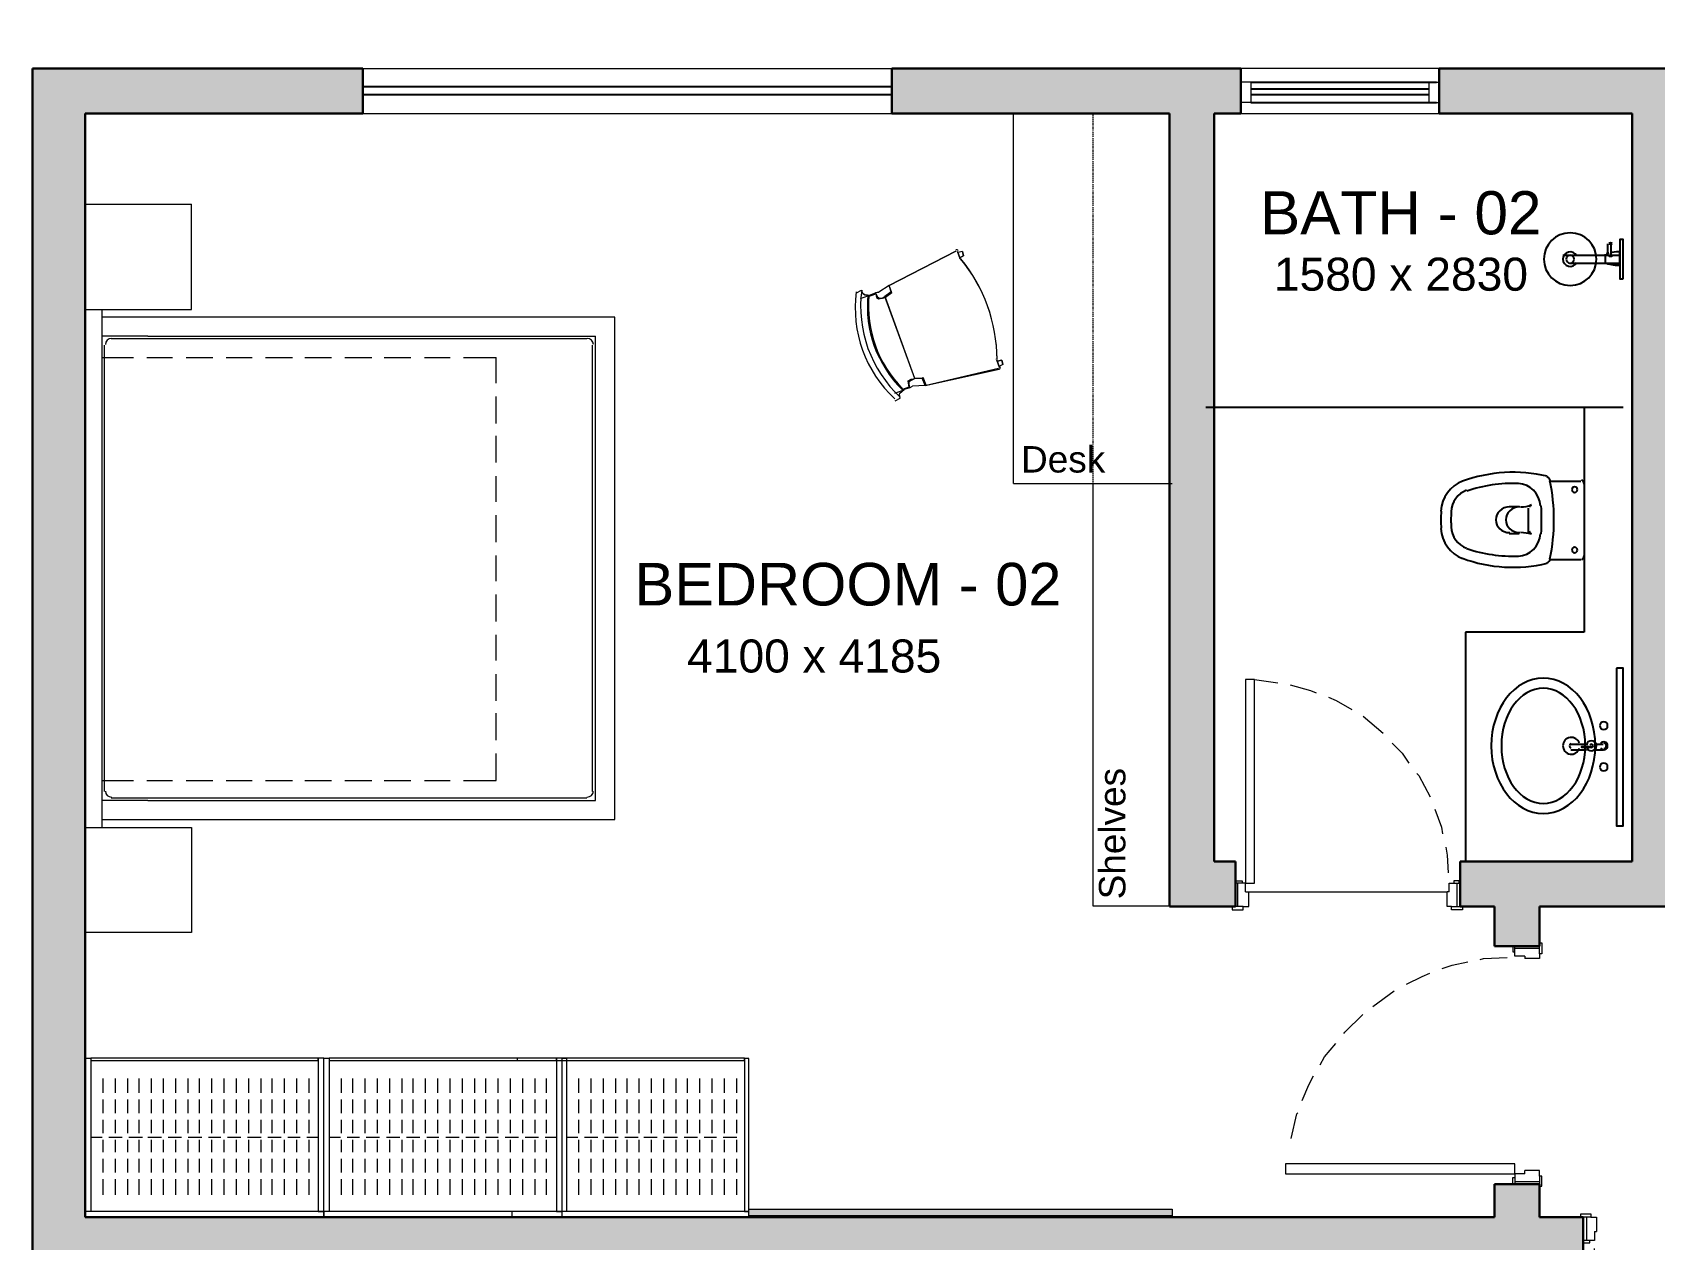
# Model space of a CAD drawing. Header units: millimetres. Extents: x 75500 to 345360, y -224327 to 19532.
# Drawn here: x 208347 to 214482, y 9842 to 14409 of the extents above; entities that cross this region are included whole.
import ezdxf

# ---------------------------------------------------------------- set-up
doc = ezdxf.new("R2010")
doc.units = ezdxf.units.MM
doc.header["$LTSCALE"] = 0.01
doc.linetypes.add('ZWCAD_ISO03W100', pattern=[30, 12, -18])
doc.layers.add('A- Ele 4', color=250, linetype='Continuous', lineweight=15, true_color=0x333333)
for name, color, linetype, lineweight in [('A- Windows', 150, 'Continuous', 9), ('A-WALL', 7, 'Continuous', 30), ('funiture', 11, 'Continuous', 5), ('hatch', 251, 'Continuous', 0)]:
    doc.layers.add(name, color=color, linetype=linetype, lineweight=lineweight)
doc.styles.add('Arial$001H0', font='arial.ttf')

# ---------------------------------------------------------------- blocks, each defined once
blk = doc.blocks.new('sdg fg')
at = {"color": 8, "linetype": 'Continuous', "lineweight": 5}
for p, q in [((23690.1, 17778.4), (23779, 17765.7)), ((24100.7, 17638.8), (24176.9, 17575.3)), ((23669, 16974.2), (24418.2, 16974.2))]:
    blk.add_line(p, q, dxfattribs=at)
at = {"color": 7, "linetype": 'Continuous', "lineweight": 5}
for p, q in [((23626.6, 16919.2), (23626.6, 17008.1)), ((23656.3, 17008.1), (23626.6, 17008.1)), ((23656.3, 16974.2), (23656.3, 17008.1)), ((24426.6, 16974.2), (24426.6, 17008.1)), ((24426.6, 17008.1), (24456.3, 17008.1)), ((24456.3, 16919.2), (24456.3, 17008.1)), ((23656.3, 16974.2), (23669, 16974.2)), ((23669, 16919.2), (23669, 16974.2)), ((24418.2, 16919.2), (24418.2, 16974.2)), ((24426.6, 16974.2), (24418.2, 16974.2)), ((23647.8, 16919.2), (23669, 16919.2)), ((24435.1, 16919.2), (24418.2, 16919.2))]:
    blk.add_line(p, q, dxfattribs=at)
for points in [[(23690.1, 17008.1), (23690.1, 17778.4), (23656.3, 17778.4), (23656.3, 17008.1)], [(23605.5, 16919.2), (23605.5, 16906.5), (23647.8, 16906.5), (23647.8, 16919.2)], [(24477.4, 16919.2), (24477.4, 16906.5), (24435.1, 16906.5), (24435.1, 16919.2)]]:
    blk.add_lwpolyline(points, close=True, dxfattribs=at)
at = {"color": 8, "linetype": 'Continuous', "lineweight": 5}
for points in [[(23825.6, 17757.3), (23901.8, 17736.1), (23922.9, 17727.6)], [(23969.5, 17710.7), (23999.1, 17698), (24058.4, 17664.2)], [(24210.8, 17537.2), (24248.8, 17499.1), (24274.2, 17461)], [(24303.9, 17422.9), (24312.3, 17414.4), (24354.7, 17334)], [(24371.6, 17287.4), (24397, 17219.7), (24401.2, 17194.3)], [(24413.9, 17143.5), (24418.2, 17113.9), (24422.4, 17046.2)]]:
    blk.add_lwpolyline(points, dxfattribs=at)
at = {"color": 7, "linetype": 'Continuous', "lineweight": 5}
for points in [[(23626.6, 17008.1), (23618.2, 17008.1), (23618.2, 17016.5), (23643.6, 17016.5), (23643.6, 17008.1)], [(24456.3, 17008.1), (24464.7, 17008.1), (24464.7, 17016.5), (24443.6, 17016.5), (24443.6, 17008.1)]]:
    blk.add_lwpolyline(points, dxfattribs=at)
blk = doc.blocks.new('s gdbdafb')
at = {"color": 7, "linetype": 'Continuous', "lineweight": 5}
for p, q in [((24768.2, 16760.7), (24675, 16760.7)), ((24675, 16731.1), (24675, 16760.7)), ((24713.1, 16731.1), (24675, 16731.1)), ((24713.1, 16731.1), (24713.1, 16722.6)), ((24768.2, 16722.6), (24713.1, 16722.6)), ((24768.2, 16739.6), (24768.2, 16722.6)), ((24713.1, 15907.3), (24675, 15907.3)), ((24675, 15907.3), (24675, 15877.7)), ((24768.2, 15920), (24713.1, 15920)), ((24713.1, 15907.3), (24713.1, 15920)), ((24768.2, 15898.8), (24768.2, 15920)), ((24768.2, 15877.7), (24675, 15877.7))]:
    blk.add_line(p, q, dxfattribs=at)
at = {"color": 8, "linetype": 'Continuous', "lineweight": 5}
blk.add_line((24137.5, 16540.6), (24217.9, 16599.9), dxfattribs=at)
at = {"color": 7, "linetype": 'Continuous', "lineweight": 5}
for points in [[(24675, 16760.7), (24675, 16769.2), (24666.6, 16769.2), (24666.6, 16748), (24675, 16748)], [(24675, 15877.7), (24675, 15869.2), (24666.6, 15869.2), (24666.6, 15894.6), (24675, 15894.6)]]:
    blk.add_lwpolyline(points, dxfattribs=at)
for points in [[(24768.2, 16781.9), (24776.6, 16781.9), (24776.6, 16739.6), (24768.2, 16739.6)], [(24675, 15945.4), (23807.3, 15945.4), (23807.3, 15907.3), (24675, 15907.3)], [(24768.2, 15860.7), (24776.6, 15860.7), (24776.6, 15898.8), (24768.2, 15898.8)]]:
    blk.add_lwpolyline(points, close=True, dxfattribs=at)
at = {"color": 8, "linetype": 'Continuous', "lineweight": 5}
for points in [[(24399.9, 16684.5), (24438, 16697.2), (24497.3, 16709.9)], [(24543.8, 16718.4), (24556.5, 16722.6), (24645.4, 16726.9)], [(24264.5, 16625.3), (24323.7, 16654.9), (24353.4, 16667.6)], [(24027.4, 16439), (24031.7, 16443.3), (24099.4, 16511)], [(23938.5, 16320.5), (23955.5, 16350.1), (23997.8, 16400.9)], [(23870.8, 16185.1), (23896.2, 16244.3), (23913.2, 16278.2)], [(23828.5, 16041.2), (23849.7, 16134.3), (23853.9, 16138.5)]]:
    blk.add_lwpolyline(points, dxfattribs=at)
blk = doc.blocks.new('sag fbg')
at = {"color": 7, "linetype": 'Continuous', "lineweight": 5}
for p, q in [((24945.9, 15744.2), (24945.9, 15655.3)), ((24962.8, 15744.2), (24984, 15744.2)), ((24984, 15744.2), (24984, 15689.2)), ((25782.4, 15744.2), (25782.4, 15689.2)), ((25803.5, 15744.2), (25782.4, 15744.2)), ((25820.5, 15744.2), (25820.5, 15655.3)), ((24975.5, 15655.3), (24945.9, 15655.3)), ((24975.5, 15689.2), (24975.5, 15655.3)), ((24975.5, 15689.2), (24984, 15689.2)), ((25790.8, 15689.2), (25782.4, 15689.2)), ((25790.8, 15689.2), (25790.8, 15655.3)), ((25790.8, 15655.3), (25820.5, 15655.3))]:
    blk.add_line(p, q, dxfattribs=at)
at = {"color": 8, "linetype": 'Continuous', "lineweight": 5}
blk.add_line((25161.7, 15117.7), (25106.7, 15198.2), dxfattribs=at)
at = {"color": 7, "linetype": 'Continuous', "lineweight": 5}
for points in [[(24924.7, 15744.2), (24924.7, 15756.9), (24962.8, 15756.9), (24962.8, 15744.2)], [(25841.6, 15744.2), (25841.6, 15756.9), (25803.5, 15756.9), (25803.5, 15744.2)], [(25757, 15655.3), (25757, 14787.6), (25790.8, 14787.6), (25790.8, 15655.3)]]:
    blk.add_lwpolyline(points, close=True, dxfattribs=at)
for points in [[(24945.9, 15655.3), (24933.2, 15655.3), (24933.2, 15646.8), (24958.6, 15646.8), (24958.6, 15655.3)], [(25820.5, 15655.3), (25833.2, 15655.3), (25833.2, 15646.8), (25807.8, 15646.8), (25807.8, 15655.3)]]:
    blk.add_lwpolyline(points, dxfattribs=at)
at = {"color": 8, "linetype": 'Continuous', "lineweight": 5}
for points in [[(24984, 15524.1), (24984, 15536.8), (24975.5, 15625.7)], [(25022.1, 15380.2), (25009.4, 15418.3), (24996.7, 15477.5)], [(25081.3, 15240.5), (25051.7, 15304), (25039, 15333.6)], [(25267.6, 15007.7), (25259.1, 15011.9), (25195.6, 15079.7)], [(25386.1, 14918.8), (25356.4, 14935.7), (25305.6, 14978.1)], [(25521.5, 14851.1), (25462.3, 14876.5), (25428.4, 14893.4)], [(25661.2, 14804.5), (25572.3, 14829.9), (25563.8, 14829.9)]]:
    blk.add_lwpolyline(points, dxfattribs=at)
blk = doc.blocks.new('qawff')
at = {"layer": 'A- Ele 4', "lineweight": 25}
for p, q in [((61466.8, 19705.9), (61682.7, 19705.9)), ((61627.6, 19672.1), (61627.6, 19710.2)), ((61636.1, 19748.3), (61636.1, 19701.7)), ((61648.8, 19701.7), (61648.8, 19748.3)), ((61682.7, 19667.8), (61682.7, 19714.4)), ((61492.2, 19676.3), (61682.7, 19676.3)), ((61695.4, 19130.3), (60116.5, 19130.3)), ((61547.2, 19130.3), (61547.2, 18279.5)), ((61416, 18850.9), (61534.5, 18850.9)), ((61547.2, 18838.2), (61547.2, 18567.3)), ((61301.7, 18753.6), (61263.6, 18753.6)), ((61335.6, 18749.3), (61335.6, 18656.2)), ((61301.7, 18652), (61263.6, 18652)), ((61416, 18554.6), (61534.5, 18554.6)), ((61098.5, 18279.5), (61098.5, 17411.8)), ((61547.2, 18279.5), (61098.5, 18279.5)), ((61496.4, 17856.2), (61555.7, 17856.2)), ((61589.5, 17856.2), (61619.2, 17856.2)), ((61496.4, 17835), (61555.7, 17835)), ((61589.5, 17835), (61619.2, 17835))]:
    blk.add_line(p, q, dxfattribs=at)
for points in [[(61695.4, 19617), (61695.4, 19765.2), (61682.7, 19765.2), (61682.7, 19617)], [(61670, 18144), (61670, 17547.2), (61695.4, 17547.2), (61695.4, 18144)], [(61576.8, 17847.7), (61576.8, 17843.5), (61538.7, 17843.5), (61538.7, 17847.7)]]:
    blk.add_lwpolyline(points, close=True, dxfattribs=at)
for points in [[(61494.3, 19790.6), (61439.4, 19790.6), (61394.8, 19746), (61394.8, 19691.1)], [(61593.8, 19691.1), (61593.8, 19746), (61549.2, 19790.6), (61494.3, 19790.6)], [(61487.4, 19717.8), (61475.3, 19714.6), (61466.8, 19703.7), (61466.8, 19691.1)], [(61494.3, 19705.9), (61486.1, 19705.9), (61479.5, 19699.3), (61479.5, 19691.1)], [(61518.4, 19704.4), (61512.3, 19715.4), (61499.6, 19720.9), (61487.4, 19717.8)], [(61509.1, 19691.1), (61509.1, 19699.3), (61502.5, 19705.9), (61494.3, 19705.9)], [(61641, 19714.2), (61637.5, 19713.3), (61634.1, 19712.2), (61630.6, 19711.1)], [(61646.7, 19752.5), (61643.2, 19752.5), (61640.3, 19751.5), (61640.3, 19750.4)], [(61640.3, 19750.4), (61640.3, 19749.2), (61643.2, 19748.3), (61646.7, 19748.3)], [(61640.3, 19703.8), (61640.3, 19702.6), (61643.2, 19701.7), (61646.7, 19701.7)], [(61653, 19750.4), (61653, 19751.5), (61650.2, 19752.5), (61646.7, 19752.5)], [(61646.7, 19748.3), (61650.2, 19748.3), (61653, 19749.2), (61653, 19750.4)], [(61646.7, 19701.7), (61650.2, 19701.7), (61653, 19702.6), (61653, 19703.8)], [(61685.3, 19718.3), (61674.4, 19719), (61663.6, 19718.5), (61652.9, 19716.7)], [(61394.8, 19691.1), (61394.8, 19636.2), (61439.4, 19591.6), (61494.3, 19591.6)], [(61466.8, 19691.1), (61466.8, 19678.6), (61475.3, 19667.6), (61487.4, 19664.5)], [(61479.5, 19691.1), (61479.5, 19682.9), (61486.1, 19676.3), (61494.3, 19676.3)], [(61487.4, 19664.5), (61499.6, 19661.3), (61512.3, 19666.8), (61518.4, 19677.8)], [(61494.3, 19676.3), (61502.5, 19676.3), (61509.1, 19682.9), (61509.1, 19691.1)], [(61494.3, 19591.6), (61549.2, 19591.6), (61593.8, 19636.2), (61593.8, 19691.1)], [(61630.6, 19675.4), (61648.2, 19669.4), (61666.7, 19666.9), (61685.3, 19668.1)], [(61087.1, 18851.4), (61040.6, 18833.7), (61008.6, 18789.2), (61005.7, 18738.1)], [(61407, 18869.6), (61300.8, 18895), (61189.6, 18888.4), (61087.2, 18850.6)], [(61297.7, 18842.1), (61231.6, 18844.4), (61165.6, 18834.8), (61102.9, 18813.8)], [(61381.9, 18757.5), (61379, 18804.1), (61342.9, 18840.8), (61298.4, 18842.4)], [(61419.8, 18852.6), (61418.4, 18859.9), (61412.8, 18865.6), (61405.6, 18867.3)], [(61418, 18557), (61437.9, 18654.6), (61437.9, 18755.2), (61418, 18852.7)], [(61547.2, 18840.3), (61547.2, 18848.5), (61542.5, 18855.1), (61536.6, 18855.1)], [(61102.7, 18816.6), (61069.1, 18804.7), (61045.7, 18772.7), (61043.7, 18735.6)], [(61511.2, 18829.7), (61505.4, 18829.7), (61500.7, 18825), (61500.7, 18819.2)], [(61500.7, 18819.2), (61500.7, 18813.3), (61505.4, 18808.6), (61511.2, 18808.6)], [(61521.8, 18819.2), (61521.8, 18825), (61517.1, 18829.7), (61511.2, 18829.7)], [(61511.2, 18808.6), (61517.1, 18808.6), (61521.8, 18813.3), (61521.8, 18819.2)], [(61006.4, 18737), (61005.7, 18726.3), (61005.4, 18715.6), (61005.4, 18704.9)], [(61044.4, 18733.7), (61043.8, 18724.1), (61043.5, 18714.5), (61043.5, 18704.9)], [(61265.7, 18753.6), (61236.5, 18753.6), (61212.8, 18731.8), (61212.8, 18704.9)], [(61303.8, 18753.6), (61274.6, 18753.6), (61250.9, 18731.8), (61250.9, 18704.9)], [(61306.9, 18753.6), (61320.8, 18753.9), (61334.6, 18755.9), (61348, 18759.8)], [(61348.3, 18761.8), (61343.6, 18760.9), (61340.1, 18756.9), (61339.8, 18752.1)], [(61386.4, 18704.9), (61386.4, 18722.7), (61385.8, 18740.4), (61384.6, 18758.2)], [(61005.4, 18704.9), (61005.4, 18694.1), (61005.7, 18683.4), (61006.4, 18672.7)], [(61005.7, 18671.7), (61008.6, 18620.5), (61040.6, 18576.1), (61087.1, 18558.4)], [(61043.5, 18704.9), (61043.5, 18695.3), (61043.8, 18685.7), (61044.4, 18676.1)], [(61043.7, 18678.4), (61045.7, 18641.3), (61069.1, 18609.2), (61102.7, 18597.4)], [(61212.8, 18704.9), (61212.8, 18678), (61236.5, 18656.2), (61265.7, 18656.2)], [(61250.9, 18704.9), (61250.9, 18678), (61274.6, 18656.2), (61303.8, 18656.2)], [(61298.4, 18567.4), (61342.9, 18569), (61379, 18605.7), (61381.9, 18652.2)], [(61348, 18649.9), (61334.6, 18653.8), (61320.8, 18655.9), (61306.9, 18656.2)], [(61339.8, 18661.8), (61340.1, 18657.1), (61343.6, 18653.1), (61348.3, 18652.2)], [(61384.6, 18651.6), (61385.8, 18669.3), (61386.4, 18687.1), (61386.4, 18704.9)], [(61102.9, 18595.9), (61165.6, 18574.9), (61231.6, 18565.3), (61297.7, 18567.6)], [(61511.2, 18601.2), (61505.4, 18601.2), (61500.7, 18596.4), (61500.7, 18590.6)], [(61500.7, 18590.6), (61500.7, 18584.7), (61505.4, 18580), (61511.2, 18580)], [(61521.8, 18590.6), (61521.8, 18596.4), (61517.1, 18601.2), (61511.2, 18601.2)], [(61511.2, 18580), (61517.1, 18580), (61521.8, 18584.7), (61521.8, 18590.6)], [(61087.2, 18559.2), (61189.6, 18521.4), (61300.8, 18514.8), (61407, 18540.2)], [(61405.6, 18542.4), (61412.8, 18544.2), (61418.4, 18549.9), (61419.8, 18557.2)], [(61536.6, 18554.6), (61542.5, 18554.6), (61547.2, 18561.2), (61547.2, 18569.4)], [(61392.7, 18105.9), (61284, 18105.9), (61195.9, 17991.3), (61195.9, 17849.9)], [(61589.5, 17849.9), (61589.5, 17991.3), (61501.4, 18105.9), (61392.7, 18105.9)], [(61392.7, 18067.8), (61305.1, 18067.8), (61234, 17970.3), (61234, 17849.9)], [(61551.4, 17849.9), (61551.4, 17970.3), (61480.4, 18067.8), (61392.7, 18067.8)], [(61621.3, 17940.9), (61613.1, 17940.9), (61606.5, 17934.2), (61606.5, 17926.1)], [(61606.5, 17926.1), (61606.5, 17917.9), (61613.1, 17911.2), (61621.3, 17911.2)], [(61636.1, 17926.1), (61636.1, 17934.2), (61629.5, 17940.9), (61621.3, 17940.9)], [(61621.3, 17911.2), (61629.5, 17911.2), (61636.1, 17917.9), (61636.1, 17926.1)], [(61493.7, 17881.2), (61478.2, 17878.9), (61466.8, 17865.5), (61466.8, 17849.9)], [(61496.9, 17858.7), (61494, 17856.7), (61492.2, 17853.4), (61492.2, 17849.9)], [(61528.8, 17859.4), (61524.1, 17874.3), (61509.2, 17883.6), (61493.7, 17881.2)], [(61576, 17868.9), (61566, 17869.5), (61557.2, 17862.3), (61555.8, 17852.4)], [(61575.8, 17856.1), (61572.7, 17856.6), (61569.7, 17854.9), (61568.7, 17851.9)], [(61581.1, 17849.9), (61581.1, 17853), (61578.8, 17855.6), (61575.8, 17856.1)], [(61593.8, 17849.9), (61593.8, 17859.9), (61586, 17868.2), (61576, 17868.9)], [(61626, 17863.9), (61619.9, 17865.9), (61613.3, 17863.9), (61609.4, 17858.8)], [(61631.9, 17849.9), (61631.9, 17855.7), (61627.1, 17860.4), (61621.3, 17860.4)], [(61636.1, 17849.9), (61636.1, 17856.2), (61632, 17861.9), (61626, 17863.9)], [(61195.9, 17849.9), (61195.9, 17708.4), (61284, 17593.8), (61392.7, 17593.8)], [(61234, 17849.9), (61234, 17729.5), (61305.1, 17631.9), (61392.7, 17631.9)], [(61392.7, 17593.8), (61501.4, 17593.8), (61589.5, 17708.4), (61589.5, 17849.9)], [(61392.7, 17631.9), (61480.4, 17631.9), (61551.4, 17729.5), (61551.4, 17849.9)], [(61466.8, 17849.9), (61466.8, 17834.2), (61478.2, 17820.9), (61493.7, 17818.5)], [(61492.2, 17849.9), (61492.2, 17846.3), (61494, 17843), (61496.9, 17841)], [(61493.7, 17818.5), (61509.2, 17816.1), (61524.1, 17825.4), (61528.8, 17840.3)], [(61555.8, 17847.4), (61557.2, 17837.4), (61566, 17830.2), (61576, 17830.9)], [(61568.7, 17847.8), (61569.7, 17844.9), (61572.7, 17843.1), (61575.8, 17843.6)], [(61575.8, 17843.6), (61578.8, 17844.1), (61581.1, 17846.8), (61581.1, 17849.9)], [(61576, 17830.9), (61586, 17831.5), (61593.8, 17839.8), (61593.8, 17849.9)], [(61609.4, 17841), (61613.3, 17835.9), (61619.9, 17833.8), (61626, 17835.8)], [(61621.3, 17839.3), (61627.1, 17839.3), (61631.9, 17844), (61631.9, 17849.9)], [(61626, 17835.8), (61632, 17837.8), (61636.1, 17843.5), (61636.1, 17849.9)], [(61621.3, 17784.3), (61613.1, 17784.3), (61606.5, 17777.6), (61606.5, 17769.4)], [(61606.5, 17769.4), (61606.5, 17761.3), (61613.1, 17754.6), (61621.3, 17754.6)], [(61636.1, 17769.4), (61636.1, 17777.6), (61629.5, 17784.3), (61621.3, 17784.3)], [(61621.3, 17754.6), (61629.5, 17754.6), (61636.1, 17761.3), (61636.1, 17769.4)]]:
    blk.add_open_spline(points, degree=3, dxfattribs=at)

msp = doc.modelspace()

# ---------------------------------------------------------------- hatches: boundary and pattern name
at = {"layer": 'funiture'}
h = msp.add_hatch(color=170, dxfattribs=at)
h.dxf.hatch_style = 1
h.paths.add_polyline_path([(211057, 9932.4), (211057, 9957.4), (212657, 9957.4), (212657, 9932.4)])
at = {"layer": 'hatch'}
h = msp.add_hatch(color=256, dxfattribs=at)
h.dxf.hatch_style = 1
h.paths.add_polyline_path([(219542, 17592.4), (219542, 16527.4), (221012, 16527.4), (221012, 17592.4)])
h.paths.add_polyline_path([(219827.3, 17149.1), (219827.3, 16884.4), (220681.5, 16884.4), (220681.5, 17149.1)], flags=16)
h.paths.add_polyline_path([(228042, 17592.4), (228042, 16452.4), (229042, 16452.4), (229042, 17592.4)], flags=16)
h.paths.add_polyline_path([(228123.5, 17149.1), (228123.5, 16884.4), (228977.7, 16884.4), (228977.7, 17149.1)], flags=0)
h.paths.add_polyline_path([(229212, 17592.4), (229212, 16452.4), (230012, 16452.4), (230012, 17592.4)], flags=16)
h.paths.add_polyline_path([(229215, 17126), (229215, 16858.5), (229960.4, 16858.5), (229960.4, 17126)], flags=0)
h.paths.add_polyline_path([(227272, 16452.4), (227272, 17592.4), (227872, 17592.4), (227872, 16452.4)], flags=16)
h.paths.add_polyline_path([(227278.5, 17160.4), (227278.5, 16881.9), (227861.3, 16881.9), (227861.3, 17160.4)], flags=0)
h.paths.add_polyline_path([(208347, 14272.4), (209597, 14272.4), (209597, 14102.4), (208547, 14102.4), (208547, 9927.4), (213877, 9927.4), (213877, 10052.4), (213945.4, 10052.4), (213953.9, 10052.4), (214047, 10052.4), (214047, 10043.9), (214047, 9927.4), (214203.5, 9927.4), (214212, 9927.4), (214212, 9838.5), (214212, 9830), (214212, 9757.4), (210497, 9757.4), (210497, 8957.4), (210327, 8957.4), (210327, 9757.4), (208547, 9757.4), (208547, 9657.4), (208347, 9657.4)])
h.paths.add_polyline_path([(225942.1, 5837.4), (225942.1, 6037.4), (226042, 6037.4), (226042, 7572.4), (225957, 7572.4), (225957, 7742.4), (226687, 7742.4), (226687, 8762.4), (226857, 8762.4), (226857, 7742.4), (228098.9, 7742.4), (228107.4, 7742.4), (228107.4, 7653.5), (228107.4, 7640.8), (228107.4, 7572.4), (227172, 7572.4), (227172, 7476.5), (227103.6, 7476.5), (227090.9, 7476.5), (227002, 7476.5), (227002, 7489.2), (227002, 7572.4), (226212, 7572.4), (226212, 6037.4), (227002, 6037.4), (227002, 6689.2), (227002, 6697.7), (227090.9, 6697.7), (227103.6, 6697.7), (227172, 6697.7), (227172, 6037.4), (230052, 6037.4), (230052, 7572.4), (229952, 7572.4), (229952, 7742.4), (230052, 7742.4), (230052, 12627.4), (226857, 12627.4), (226857, 9712.4), (226687, 9712.4), (226687, 12797.4), (228182, 12797.4), (228182, 12927.4), (228254.6, 12927.4), (228263.1, 12927.4), (228352, 12927.4), (228352, 12914.7), (228352, 12797.4), (230222, 12797.4), (230222, 5837.4)])
h.paths.add_polyline_path([(216047, 11191.3), (216047, 11199.7), (216047, 11272.4), (216147, 11272.4), (216147, 13312.4), (216317, 13312.4), (216317, 13164.4), (216317, 13155.9), (216317, 13062.8), (216317, 13054.4), (216317, 11272.4), (217112, 11272.4), (217112, 13054.4), (217112, 13062.8), (217112, 13155.9), (217112, 13164.4), (217112, 13312.4), (219092, 13312.4), (219092, 14272.4), (219372, 14272.4), (219372, 14382.4), (219542, 14382.4), (219542, 14272.4), (219682, 14272.4), (219682, 14102.4), (219262, 14102.4), (219262, 11102.4), (218617, 11102.4), (218617, 11272.4), (219092, 11272.4), (219092, 13142.4), (217282, 13142.4), (217282, 11272.4), (217752, 11272.4), (217752, 11102.4), (216059.7, 11102.4), (216047, 11102.4)])
h.paths.add_polyline_path([(213667, 14102.4), (213667, 14272.4), (216317, 14272.4), (216317, 14002.4), (216147, 14002.4), (216147, 14102.4), (214567, 14102.4), (214567, 13625.8), (214567, 13477.6), (214567, 12004.6), (214567, 11407.8), (214567, 11272.4), (215197, 11272.4), (215197, 11199.7), (215196.2, 11199.7), (215196.2, 11191.3), (215197, 11191.3), (215197, 11102.4), (215187.8, 11102.4), (214047, 11102.4), (214047, 10965.1), (214047, 10952.4), (213953.9, 10952.4), (213945.4, 10952.4), (213877, 10952.4), (213877, 11102.4), (213756.3, 11102.4), (213747, 11102.4), (213747, 11272.4), (214397, 11272.4), (214397, 14102.4)])
h.paths.add_polyline_path([(211597, 14272.4), (212917, 14272.4), (212917, 14102.4), (212817, 14102.4), (212817, 11272.4), (212897, 11272.4), (212897, 11199.7), (212897, 11191.3), (212897, 11102.4), (212884.3, 11102.4), (212647, 11102.4), (212647, 14102.4), (211597, 14102.4)])
h.paths.add_polyline_path([(220917, 14102.4), (220917, 14272.4), (221012, 14272.4), (221012, 14382.4), (221182, 14382.4), (221182, 14272.4), (224932, 14272.4), (224932, 14102.4)])
h.paths.add_polyline_path([(208347, 7377.4), (208347, 5837.4), (208547, 5837.4), (208547, 7377.4)])
h.paths.add_polyline_path([(221182, 17592.4), (221182, 17762.4), (219542, 17762.4), (219542, 19362.4), (219978, 19362.4), (220126.1, 19362.4), (221514.5, 19362.4), (222115.5, 19362.4), (222242, 19362.4), (222242, 17762.4), (222147, 17762.4), (222147, 17592.4), (225962, 17592.4), (225962, 14272.4), (225832, 14272.4), (225832, 14102.4), (228182, 14102.4), (228182, 13957.4), (228254.6, 13957.4), (228263.1, 13957.4), (228352, 13957.4), (228352, 13965.8), (228352, 14102.4), (230212, 14102.4), (230212, 17762.4), (227102, 17762.4), (227102, 16452.4), (227091.3, 16452.4), (227082, 16452.4), (227082, 16363.5), (227082.8, 16363.5), (227082.8, 16350.8), (227082, 16350.8), (227082, 16282.4), (227102, 16282.4), (228842, 16282.4), (228842, 16195.9), (228842, 16182.4), (228935.1, 16182.4), (228935.1, 16183.2), (228943.6, 16183.2), (228943.6, 16182.4), (229012, 16182.4), (229012, 16282.4), (230012, 16282.4), (230012, 14272.4), (229012, 14272.4), (229012, 15332.4), (228943.6, 15332.4), (228935.1, 15332.4), (228842, 15332.4), (228842, 15323.9), (228842, 14272.4), (226132, 14272.4), (226132, 16282.4), (226232, 16282.4), (226232, 16350.8), (226232, 16363.5), (226232, 16452.4), (226223.5, 16452.4), (226132, 16452.4), (226132, 17762.4), (222412, 17762.4), (222412, 19532.4), (219372, 19532.4), (219372, 16232.4), (219542, 16232.4), (219542, 16357.4), (219661.7, 16357.4), (219681.7, 16357.4), (219731.7, 16357.4), (219751.7, 16357.4), (219801.7, 16357.4), (219821.7, 16357.4), (219871.7, 16357.4), (219891.7, 16357.4), (220131.6, 16357.4), (220131.6, 16527.4), (220910.4, 16527.4), (220910.4, 16357.4), (221012, 16357.4), (221012, 16132.4), (221182, 16132.4)])
h.paths.add_polyline_path([(215382, 6827.4), (215382, 6037.4), (217847, 6037.4), (217847, 8002.4), (217777, 8002.4), (217777, 8003.1), (217785.5, 8003.1), (217785.5, 8015.8), (217777, 8015.8), (217777, 8104.6), (217777, 8113.1), (217777, 8172.4), (218237, 8172.4), (218237, 8134.3), (218237, 8058.1), (218237, 8002.4), (218017, 8002.4), (218017, 6037.4), (218177, 6037.4), (218177, 5837.4), (210227, 5837.4), (210227, 6037.4), (210327, 6037.4), (210327, 6842.4), (210497, 6842.4), (210497, 6037.4), (215212, 6037.4), (215212, 6827.4)])
h.paths.add_polyline_path([(220002, 5837.4), (218877, 5837.4), (218877, 6037.4), (219092, 6037.4), (219092, 8002.4), (219017, 8002.4), (219017, 8172.4), (219092, 8172.4), (219092, 9757.4), (218713.2, 9757.4), (218565, 9757.4), (215382, 9757.4), (215382, 8172.4), (216922, 8172.4), (216922, 8015.8), (216917.8, 8015.8), (216917.8, 8003.1), (216922, 8003.1), (216922, 8002.4), (215212, 8002.4), (215212, 9757.4), (215112, 9757.4), (215112, 9830), (215112, 9838.5), (215112, 9927.4), (215120.5, 9927.4), (219368.5, 9927.4), (219377, 9927.4), (219377, 9838.5), (219377, 9830), (219377, 9757.4), (219262, 9757.4), (219262, 6037.4), (220002, 6037.4)])
h.paths.add_polyline_path([(222432, 6037.4), (222832, 6037.4), (222832, 9757.4), (220277, 9757.4), (220277, 9830), (220277, 9838.5), (220277, 9927.4), (220285.5, 9927.4), (223002, 9927.4), (223002, 7742.4), (223087, 7742.4), (223087, 7572.4), (223002, 7572.4), (223002, 6037.4), (223101.9, 6037.4), (223101.9, 5837.4), (222057, 5837.4), (222057, 6037.4)])

# ---------------------------------------------------------------- linework, layer by layer
at = {"color": 8, "linetype": 'Continuous', "lineweight": 5}
for p, q in [((209597, 14272.4), (211597, 14272.4)), ((213667, 14272.4), (212917, 14272.4)), ((209597, 14102.4), (211597, 14102.4)), ((212917, 14102.4), (213667, 14102.4))]:
    msp.add_line(p, q, dxfattribs=at)
at = {"color": 7, "linetype": 'Continuous', "lineweight": 18}
for p, q in [((212955.1, 14220.9), (212917, 14220.9)), ((212955.1, 14220.9), (212955.1, 14144.7)), ((213628.9, 14220.9), (213628.9, 14144.7)), ((213628.9, 14220.9), (213667, 14220.9)), ((212955.1, 14144.7), (212917, 14144.7)), ((213628.9, 14144.7), (213667, 14144.7))]:
    msp.add_line(p, q, dxfattribs=at)
at = {"layer": 'A- Ele 4'}
for p, q in [((212057, 12702.4), (212057, 14102.4)), ((211845.1, 13580.2), (211855.7, 13552.2)), ((211864, 13580.9), (211847.1, 13576.5)), ((211864, 13580.9), (211847.1, 13576.5)), ((211868.5, 13564), (211853.6, 13555.9)), ((211586.8, 13452.5), (211548, 13426.4)), ((211478.9, 13402.8), (211506.9, 13413.4)), ((211506.9, 13413.4), (211534.9, 13424)), ((211508.9, 13409.7), (211536.9, 13420.2)), ((211595.3, 13428.2), (211571.4, 13410.2)), ((211684, 13100.2), (211571.4, 13410.2)), ((211597.4, 13424.5), (211573.5, 13406.5)), ((211684, 13100.2), (211573.5, 13406.5)), ((208610.5, 11401.9), (208610.5, 13361.6)), ((208784, 13260.1), (208610.5, 13260.1)), ((208784, 13260.1), (210477.1, 13260.1)), ((208619, 11537.3), (208619, 13226.2)), ((208644.4, 13251.6), (210443.3, 13251.6)), ((210464.4, 13226.2), (210464.4, 11537.3)), ((208610.5, 13179.6), (208729, 13179.6)), ((208779.8, 13179.6), (208877.2, 13179.6)), ((208928, 13179.6), (209029.5, 13179.6)), ((209080.3, 13179.6), (209177.7, 13179.6)), ((209228.5, 13179.6), (209330.1, 13179.6)), ((209376.6, 13179.6), (209478.2, 13179.6)), ((209529, 13179.6), (209630.6, 13179.6)), ((209677.1, 13179.6), (209778.7, 13179.6)), ((209829.5, 13179.6), (209926.9, 13179.6)), ((209977.7, 13179.6), (210100.4, 13179.6)), ((210100.4, 13082.3), (210100.4, 13179.6)), ((211723, 13073.3), (212002.8, 13135.5)), ((211723, 13073.3), (212002.8, 13135.5)), ((211726.7, 13075.4), (212000.8, 13139.2)), ((211993.9, 13169.3), (212004.5, 13141.3)), ((212017.3, 13153.1), (212002.4, 13145)), ((211634.5, 13058.5), (211662.5, 13069)), ((211664.6, 13065.3), (211675.7, 13071.5)), ((211723, 13073.3), (211675.7, 13071.5)), ((211723, 13073.3), (211675.7, 13071.5)), ((211726.7, 13075.4), (211716.1, 13103.4)), ((210100.4, 12929.9), (210100.4, 13031.5)), ((211608.6, 13044.2), (211636.6, 13054.8)), ((211609.7, 13015.8), (211628.2, 13026)), ((211636.6, 13054.8), (211644, 13058.8)), ((210100.4, 12781.8), (210100.4, 12883.3)), ((210100.4, 12633.6), (210100.4, 12731)), ((212057, 12702.4), (212657, 12702.4)), ((212357, 12702.4), (212357, 11105.6)), ((210100.4, 12481.2), (210100.4, 12582.8)), ((210100.4, 12333.1), (210100.4, 12430.4)), ((210100.4, 12180.7), (210100.4, 12282.3)), ((210100.4, 12032.6), (210100.4, 12129.9)), ((210100.4, 11880.2), (210100.4, 11981.8)), ((210100.4, 11732), (210100.4, 11833.6)), ((208610.5, 11579.7), (208729, 11579.7)), ((208779.8, 11579.7), (208877.2, 11579.7)), ((208928, 11579.7), (209029.5, 11579.7)), ((209080.3, 11579.7), (209177.7, 11579.7)), ((209228.5, 11579.7), (209330.1, 11579.7)), ((209376.6, 11579.7), (209478.2, 11579.7)), ((209529, 11579.7), (209630.6, 11579.7)), ((209677.1, 11579.7), (209778.7, 11579.7)), ((209829.5, 11579.7), (209926.9, 11579.7)), ((208784, 11503.5), (208610.5, 11503.5)), ((210443.3, 11511.9), (208644.4, 11511.9)), ((212357, 11105.6), (212657, 11105.6)), ((208949.1, 11004), (208547, 11004)), ((208614.7, 10397.2), (208614.7, 10452.2)), ((208661.3, 10397.2), (208661.3, 10452.2)), ((208707.8, 10397.2), (208707.8, 10452.2)), ((208750.2, 10397.2), (208750.2, 10452.2)), ((208796.7, 10397.2), (208796.7, 10452.2)), ((208843.3, 10397.2), (208843.3, 10452.2)), ((208889.9, 10397.2), (208889.9, 10452.2)), ((208936.4, 10397.2), (208936.4, 10452.2)), ((208978.7, 10397.2), (208978.7, 10452.2)), ((209025.3, 10397.2), (209025.3, 10452.2)), ((209071.9, 10397.2), (209071.9, 10452.2)), ((209118.4, 10397.2), (209118.4, 10452.2)), ((209165, 10397.2), (209165, 10452.2)), ((209211.5, 10397.2), (209211.5, 10452.2)), ((209253.9, 10397.2), (209253.9, 10452.2)), ((209300.4, 10397.2), (209300.4, 10452.2)), ((209347, 10397.2), (209347, 10452.2)), ((209393.6, 10397.2), (209393.6, 10452.2)), ((209516.3, 10397.2), (209516.3, 10452.2)), ((209558.6, 10397.2), (209558.6, 10452.2)), ((209605.2, 10397.2), (209605.2, 10452.2)), ((209651.8, 10397.2), (209651.8, 10452.2)), ((209698.3, 10397.2), (209698.3, 10452.2)), ((209744.9, 10397.2), (209744.9, 10452.2)), ((209787.2, 10397.2), (209787.2, 10452.2)), ((209833.8, 10397.2), (209833.8, 10452.2)), ((209880.3, 10397.2), (209880.3, 10452.2)), ((209926.9, 10397.2), (209926.9, 10452.2)), ((209973.4, 10397.2), (209973.4, 10452.2)), ((210020, 10397.2), (210020, 10452.2)), ((210062.3, 10397.2), (210062.3, 10452.2)), ((210108.9, 10397.2), (210108.9, 10452.2)), ((210155.4, 10397.2), (210155.4, 10452.2)), ((210202, 10397.2), (210202, 10452.2)), ((210248.6, 10397.2), (210248.6, 10452.2)), ((210290.9, 10397.2), (210290.9, 10452.2)), ((210413.6, 10397.2), (210413.6, 10452.2)), ((210460.2, 10397.2), (210460.2, 10452.2)), ((210506.8, 10397.2), (210506.8, 10452.2)), ((210553.3, 10397.2), (210553.3, 10452.2)), ((210595.7, 10397.2), (210595.7, 10452.2)), ((210642.2, 10397.2), (210642.2, 10452.2)), ((210688.8, 10397.2), (210688.8, 10452.2)), ((210735.3, 10397.2), (210735.3, 10452.2)), ((210781.9, 10397.2), (210781.9, 10452.2)), ((210824.2, 10397.2), (210824.2, 10452.2)), ((210870.8, 10397.2), (210870.8, 10452.2)), ((210917.3, 10397.2), (210917.3, 10452.2)), ((210963.9, 10397.2), (210963.9, 10452.2)), ((211010.5, 10397.2), (211010.5, 10452.2)), ((211057, 10397.2), (211057, 10452.2)), ((208614.7, 10321), (208614.7, 10371.8)), ((208661.3, 10321), (208661.3, 10371.8)), ((208707.8, 10321), (208707.8, 10371.8)), ((208750.2, 10321), (208750.2, 10371.8)), ((208796.7, 10321), (208796.7, 10371.8)), ((208843.3, 10321), (208843.3, 10371.8)), ((208889.9, 10321), (208889.9, 10371.8)), ((208936.4, 10321), (208936.4, 10371.8)), ((208978.7, 10321), (208978.7, 10371.8)), ((209025.3, 10321), (209025.3, 10371.8)), ((209071.9, 10321), (209071.9, 10371.8)), ((209118.4, 10321), (209118.4, 10371.8)), ((209165, 10321), (209165, 10371.8)), ((209211.5, 10321), (209211.5, 10371.8)), ((209253.9, 10321), (209253.9, 10371.8)), ((209300.4, 10321), (209300.4, 10371.8)), ((209347, 10321), (209347, 10371.8)), ((209393.6, 10321), (209393.6, 10371.8)), ((209516.3, 10321), (209516.3, 10371.8)), ((209558.6, 10321), (209558.6, 10371.8)), ((209605.2, 10321), (209605.2, 10371.8)), ((209651.8, 10321), (209651.8, 10371.8)), ((209698.3, 10321), (209698.3, 10371.8)), ((209744.9, 10321), (209744.9, 10371.8)), ((209787.2, 10321), (209787.2, 10371.8)), ((209833.8, 10321), (209833.8, 10371.8)), ((209880.3, 10321), (209880.3, 10371.8)), ((209926.9, 10321), (209926.9, 10371.8)), ((209973.4, 10321), (209973.4, 10371.8)), ((210020, 10321), (210020, 10371.8)), ((210062.3, 10321), (210062.3, 10371.8)), ((210108.9, 10321), (210108.9, 10371.8)), ((210155.4, 10321), (210155.4, 10371.8)), ((210202, 10321), (210202, 10371.8)), ((210248.6, 10321), (210248.6, 10371.8)), ((210290.9, 10321), (210290.9, 10371.8)), ((210413.6, 10321), (210413.6, 10371.8)), ((210460.2, 10321), (210460.2, 10371.8)), ((210506.8, 10321), (210506.8, 10371.8)), ((210553.3, 10321), (210553.3, 10371.8)), ((210595.7, 10321), (210595.7, 10371.8)), ((210642.2, 10321), (210642.2, 10371.8)), ((210688.8, 10321), (210688.8, 10371.8)), ((210735.3, 10321), (210735.3, 10371.8)), ((210781.9, 10321), (210781.9, 10371.8)), ((210824.2, 10321), (210824.2, 10371.8)), ((210870.8, 10321), (210870.8, 10371.8)), ((210917.3, 10321), (210917.3, 10371.8)), ((210963.9, 10321), (210963.9, 10371.8)), ((211010.5, 10321), (211010.5, 10371.8)), ((211057, 10321), (211057, 10371.8)), ((208614.7, 10244.8), (208614.7, 10295.6)), ((208661.3, 10244.8), (208661.3, 10295.6)), ((208707.8, 10244.8), (208707.8, 10295.6)), ((208750.2, 10244.8), (208750.2, 10295.6)), ((208796.7, 10244.8), (208796.7, 10295.6)), ((208843.3, 10244.8), (208843.3, 10295.6)), ((208889.9, 10244.8), (208889.9, 10295.6)), ((208936.4, 10244.8), (208936.4, 10295.6)), ((208978.7, 10244.8), (208978.7, 10295.6)), ((209025.3, 10244.8), (209025.3, 10295.6)), ((209071.9, 10244.8), (209071.9, 10295.6)), ((209118.4, 10244.8), (209118.4, 10295.6)), ((209165, 10244.8), (209165, 10295.6)), ((209211.5, 10244.8), (209211.5, 10295.6)), ((209253.9, 10244.8), (209253.9, 10295.6)), ((209300.4, 10244.8), (209300.4, 10295.6)), ((209347, 10244.8), (209347, 10295.6)), ((209393.6, 10244.8), (209393.6, 10295.6)), ((209516.3, 10244.8), (209516.3, 10295.6)), ((209558.6, 10244.8), (209558.6, 10295.6)), ((209605.2, 10244.8), (209605.2, 10295.6)), ((209651.8, 10244.8), (209651.8, 10295.6)), ((209698.3, 10244.8), (209698.3, 10295.6)), ((209744.9, 10244.8), (209744.9, 10295.6)), ((209787.2, 10244.8), (209787.2, 10295.6)), ((209833.8, 10244.8), (209833.8, 10295.6)), ((209880.3, 10244.8), (209880.3, 10295.6)), ((209926.9, 10244.8), (209926.9, 10295.6)), ((209973.4, 10244.8), (209973.4, 10295.6)), ((210020, 10244.8), (210020, 10295.6)), ((210062.3, 10244.8), (210062.3, 10295.6)), ((210108.9, 10244.8), (210108.9, 10295.6)), ((210155.4, 10244.8), (210155.4, 10295.6)), ((210202, 10244.8), (210202, 10295.6)), ((210248.6, 10244.8), (210248.6, 10295.6)), ((210290.9, 10244.8), (210290.9, 10295.6)), ((210413.6, 10244.8), (210413.6, 10295.6)), ((210460.2, 10244.8), (210460.2, 10295.6)), ((210506.8, 10244.8), (210506.8, 10295.6)), ((210553.3, 10244.8), (210553.3, 10295.6)), ((210595.7, 10244.8), (210595.7, 10295.6)), ((210642.2, 10244.8), (210642.2, 10295.6)), ((210688.8, 10244.8), (210688.8, 10295.6)), ((210735.3, 10244.8), (210735.3, 10295.6)), ((210781.9, 10244.8), (210781.9, 10295.6)), ((210824.2, 10244.8), (210824.2, 10295.6)), ((210870.8, 10244.8), (210870.8, 10295.6)), ((210917.3, 10244.8), (210917.3, 10295.6)), ((210963.9, 10244.8), (210963.9, 10295.6)), ((211010.5, 10244.8), (211010.5, 10295.6)), ((211057, 10244.8), (211057, 10295.6)), ((208610.5, 10227.9), (208568.2, 10227.9)), ((208614.7, 10172.9), (208614.7, 10219.4)), ((208686.7, 10227.9), (208635.9, 10227.9)), ((208661.3, 10172.9), (208661.3, 10219.4)), ((208707.8, 10172.9), (208707.8, 10219.4)), ((208762.9, 10227.9), (208712.1, 10227.9)), ((208750.2, 10172.9), (208750.2, 10219.4)), ((208834.8, 10227.9), (208784, 10227.9)), ((208796.7, 10172.9), (208796.7, 10219.4)), ((208843.3, 10172.9), (208843.3, 10219.4)), ((208911, 10227.9), (208860.2, 10227.9)), ((208889.9, 10172.9), (208889.9, 10219.4)), ((208987.2, 10227.9), (208936.4, 10227.9)), ((208936.4, 10172.9), (208936.4, 10219.4)), ((208978.7, 10172.9), (208978.7, 10219.4)), ((209059.2, 10227.9), (209012.6, 10227.9)), ((209025.3, 10172.9), (209025.3, 10219.4)), ((209071.9, 10172.9), (209071.9, 10219.4)), ((209135.4, 10227.9), (209084.6, 10227.9)), ((209118.4, 10172.9), (209118.4, 10219.4)), ((209211.5, 10227.9), (209160.8, 10227.9)), ((209165, 10172.9), (209165, 10219.4)), ((209211.5, 10172.9), (209211.5, 10219.4)), ((209287.7, 10227.9), (209236.9, 10227.9)), ((209253.9, 10172.9), (209253.9, 10219.4)), ((209300.4, 10172.9), (209300.4, 10219.4)), ((209359.7, 10227.9), (209313.1, 10227.9)), ((209347, 10172.9), (209347, 10219.4)), ((209427.4, 10227.9), (209385.1, 10227.9)), ((209393.6, 10172.9), (209393.6, 10219.4)), ((209512.1, 10227.9), (209469.7, 10227.9)), ((209516.3, 10172.9), (209516.3, 10219.4)), ((209584, 10227.9), (209537.5, 10227.9)), ((209558.6, 10172.9), (209558.6, 10219.4)), ((209605.2, 10172.9), (209605.2, 10219.4)), ((209660.2, 10227.9), (209609.4, 10227.9)), ((209651.8, 10172.9), (209651.8, 10219.4)), ((209736.4, 10227.9), (209685.6, 10227.9)), ((209698.3, 10172.9), (209698.3, 10219.4)), ((209744.9, 10172.9), (209744.9, 10219.4)), ((209812.6, 10227.9), (209761.8, 10227.9)), ((209787.2, 10172.9), (209787.2, 10219.4)), ((209833.8, 10172.9), (209833.8, 10219.4)), ((209884.6, 10227.9), (209838, 10227.9)), ((209880.3, 10172.9), (209880.3, 10219.4)), ((209960.7, 10227.9), (209909.9, 10227.9)), ((209926.9, 10172.9), (209926.9, 10219.4)), ((209973.4, 10172.9), (209973.4, 10219.4)), ((210036.9, 10227.9), (209986.1, 10227.9)), ((210020, 10172.9), (210020, 10219.4)), ((210108.9, 10227.9), (210062.3, 10227.9)), ((210062.3, 10172.9), (210062.3, 10219.4)), ((210108.9, 10172.9), (210108.9, 10219.4)), ((210185.1, 10227.9), (210134.3, 10227.9)), ((210155.4, 10172.9), (210155.4, 10219.4)), ((210202, 10172.9), (210202, 10219.4)), ((210261.3, 10227.9), (210210.5, 10227.9)), ((210248.6, 10172.9), (210248.6, 10219.4)), ((210329, 10227.9), (210286.7, 10227.9)), ((210290.9, 10172.9), (210290.9, 10219.4)), ((210409.4, 10227.9), (210367.1, 10227.9)), ((210413.6, 10172.9), (210413.6, 10219.4)), ((210485.6, 10227.9), (210434.8, 10227.9)), ((210460.2, 10172.9), (210460.2, 10219.4)), ((210506.8, 10172.9), (210506.8, 10219.4)), ((210561.8, 10227.9), (210511, 10227.9)), ((210553.3, 10172.9), (210553.3, 10219.4)), ((210638, 10227.9), (210587.2, 10227.9)), ((210595.7, 10172.9), (210595.7, 10219.4)), ((210642.2, 10172.9), (210642.2, 10219.4)), ((210709.9, 10227.9), (210659.1, 10227.9)), ((210688.8, 10172.9), (210688.8, 10219.4)), ((210786.1, 10227.9), (210735.3, 10227.9)), ((210735.3, 10172.9), (210735.3, 10219.4)), ((210781.9, 10172.9), (210781.9, 10219.4)), ((210862.3, 10227.9), (210811.5, 10227.9)), ((210824.2, 10172.9), (210824.2, 10219.4)), ((210870.8, 10172.9), (210870.8, 10219.4)), ((210934.3, 10227.9), (210887.7, 10227.9)), ((210917.3, 10172.9), (210917.3, 10219.4)), ((211010.5, 10227.9), (210959.7, 10227.9)), ((210963.9, 10172.9), (210963.9, 10219.4)), ((211010.5, 10172.9), (211010.5, 10219.4)), ((211057, 10172.9), (211057, 10219.4)), ((208614.7, 10096.7), (208614.7, 10147.5)), ((208661.3, 10096.7), (208661.3, 10147.5)), ((208707.8, 10096.7), (208707.8, 10147.5)), ((208750.2, 10096.7), (208750.2, 10147.5)), ((208796.7, 10096.7), (208796.7, 10147.5)), ((208843.3, 10096.7), (208843.3, 10147.5)), ((208889.9, 10096.7), (208889.9, 10147.5)), ((208936.4, 10096.7), (208936.4, 10147.5)), ((208978.7, 10096.7), (208978.7, 10147.5)), ((209025.3, 10096.7), (209025.3, 10147.5)), ((209071.9, 10096.7), (209071.9, 10147.5)), ((209118.4, 10096.7), (209118.4, 10147.5)), ((209165, 10096.7), (209165, 10147.5)), ((209211.5, 10096.7), (209211.5, 10147.5)), ((209253.9, 10096.7), (209253.9, 10147.5)), ((209300.4, 10096.7), (209300.4, 10147.5)), ((209347, 10096.7), (209347, 10147.5)), ((209393.6, 10096.7), (209393.6, 10147.5)), ((209516.3, 10096.7), (209516.3, 10147.5)), ((209558.6, 10096.7), (209558.6, 10147.5)), ((209605.2, 10096.7), (209605.2, 10147.5)), ((209651.8, 10096.7), (209651.8, 10147.5)), ((209698.3, 10096.7), (209698.3, 10147.5)), ((209744.9, 10096.7), (209744.9, 10147.5)), ((209787.2, 10096.7), (209787.2, 10147.5)), ((209833.8, 10096.7), (209833.8, 10147.5)), ((209880.3, 10096.7), (209880.3, 10147.5)), ((209926.9, 10096.7), (209926.9, 10147.5)), ((209973.4, 10096.7), (209973.4, 10147.5)), ((210020, 10096.7), (210020, 10147.5)), ((210062.3, 10096.7), (210062.3, 10147.5)), ((210108.9, 10096.7), (210108.9, 10147.5)), ((210155.4, 10096.7), (210155.4, 10147.5)), ((210202, 10096.7), (210202, 10147.5)), ((210248.6, 10096.7), (210248.6, 10147.5)), ((210290.9, 10096.7), (210290.9, 10147.5)), ((210413.6, 10096.7), (210413.6, 10147.5)), ((210460.2, 10096.7), (210460.2, 10147.5)), ((210506.8, 10096.7), (210506.8, 10147.5)), ((210553.3, 10096.7), (210553.3, 10147.5)), ((210595.7, 10096.7), (210595.7, 10147.5)), ((210642.2, 10096.7), (210642.2, 10147.5)), ((210688.8, 10096.7), (210688.8, 10147.5)), ((210735.3, 10096.7), (210735.3, 10147.5)), ((210781.9, 10096.7), (210781.9, 10147.5)), ((210824.2, 10096.7), (210824.2, 10147.5)), ((210870.8, 10096.7), (210870.8, 10147.5)), ((210917.3, 10096.7), (210917.3, 10147.5)), ((210963.9, 10096.7), (210963.9, 10147.5)), ((211010.5, 10096.7), (211010.5, 10147.5)), ((211057, 10096.7), (211057, 10147.5)), ((208614.7, 10012), (208614.7, 10071.3)), ((208661.3, 10012), (208661.3, 10071.3)), ((208707.8, 10012), (208707.8, 10071.3)), ((208750.2, 10012), (208750.2, 10071.3)), ((208796.7, 10012), (208796.7, 10071.3)), ((208843.3, 10012), (208843.3, 10071.3)), ((208889.9, 10012), (208889.9, 10071.3)), ((208936.4, 10012), (208936.4, 10071.3)), ((208978.7, 10012), (208978.7, 10071.3)), ((209025.3, 10012), (209025.3, 10071.3)), ((209071.9, 10012), (209071.9, 10071.3)), ((209118.4, 10012), (209118.4, 10071.3)), ((209165, 10012), (209165, 10071.3)), ((209211.5, 10012), (209211.5, 10071.3)), ((209253.9, 10012), (209253.9, 10071.3)), ((209300.4, 10012), (209300.4, 10071.3)), ((209347, 10012), (209347, 10071.3)), ((209393.6, 10012), (209393.6, 10071.3)), ((209516.3, 10012), (209516.3, 10071.3)), ((209558.6, 10012), (209558.6, 10071.3)), ((209605.2, 10012), (209605.2, 10071.3)), ((209651.8, 10012), (209651.8, 10071.3)), ((209698.3, 10012), (209698.3, 10071.3)), ((209744.9, 10012), (209744.9, 10071.3)), ((209787.2, 10012), (209787.2, 10071.3)), ((209833.8, 10012), (209833.8, 10071.3)), ((209880.3, 10012), (209880.3, 10071.3)), ((209926.9, 10012), (209926.9, 10071.3)), ((209973.4, 10012), (209973.4, 10071.3)), ((210020, 10012), (210020, 10071.3)), ((210062.3, 10012), (210062.3, 10071.3)), ((210108.9, 10012), (210108.9, 10071.3)), ((210155.4, 10012), (210155.4, 10071.3)), ((210202, 10012), (210202, 10071.3)), ((210248.6, 10012), (210248.6, 10071.3)), ((210290.9, 10012), (210290.9, 10071.3)), ((210413.6, 10012), (210413.6, 10071.3)), ((210460.2, 10012), (210460.2, 10071.3)), ((210506.8, 10012), (210506.8, 10071.3)), ((210553.3, 10012), (210553.3, 10071.3)), ((210595.7, 10012), (210595.7, 10071.3)), ((210642.2, 10012), (210642.2, 10071.3)), ((210688.8, 10012), (210688.8, 10071.3)), ((210735.3, 10012), (210735.3, 10071.3)), ((210781.9, 10012), (210781.9, 10071.3)), ((210824.2, 10012), (210824.2, 10071.3)), ((210870.8, 10012), (210870.8, 10071.3)), ((210917.3, 10012), (210917.3, 10071.3)), ((210963.9, 10012), (210963.9, 10071.3)), ((211010.5, 10012), (211010.5, 10071.3)), ((211057, 10012), (211057, 10071.3))]:
    msp.add_line(p, q, dxfattribs=at)
at = {"layer": 'A- Windows', "lineweight": 25}
for p, q in [((209597, 14204.6), (211597, 14204.6)), ((209597, 14175), (211597, 14175)), ((212955.1, 14220.9), (213657.7, 14220.9)), ((212955.1, 14195.5), (213628.9, 14195.5)), ((212955.1, 14174.3), (213628.9, 14174.3)), ((212955.1, 14144.7), (213657.7, 14144.7))]:
    msp.add_line(p, q, dxfattribs=at)
at = {"layer": 'A-WALL'}
for p, q in [((208347, 14272.4), (208347, 9657.4)), ((208347, 14272.4), (209597, 14272.4)), ((209597, 14272.4), (209597, 14102.4)), ((211597, 14272.4), (212917, 14272.4)), ((211597, 14272.4), (211597, 14102.4)), ((212917, 14102.4), (212917, 14272.4)), ((213667, 14272.4), (216317, 14272.4)), ((213667, 14102.4), (213667, 14272.4)), ((208547, 9927.4), (208547, 14102.4)), ((208547, 14102.4), (209597, 14102.4)), ((211597, 14102.4), (212647, 14102.4)), ((212647, 14102.4), (212647, 11102.4)), ((212817, 14102.4), (212817, 11272.4)), ((212817, 14102.4), (212917, 14102.4)), ((213667, 14102.4), (214397, 14102.4)), ((214397, 14102.4), (214397, 11272.4)), ((212897, 11272.4), (212817, 11272.4)), ((212897, 11102.4), (212897, 11272.4)), ((214397, 11272.4), (213747, 11272.4)), ((213747, 11102.4), (213747, 11272.4)), ((212647, 11102.4), (212897, 11102.4)), ((213747, 11102.4), (213877, 11102.4)), ((213877, 11102.4), (213877, 10952.4)), ((214047, 11102.4), (215197, 11102.4)), ((214047, 10952.4), (214047, 11102.4)), ((213877, 10952.4), (214047, 10952.4)), ((213877, 10052.4), (213877, 9927.4)), ((213877, 10052.4), (214047, 10052.4)), ((214047, 10052.4), (214047, 9927.4)), ((208547, 9927.4), (213877, 9927.4)), ((214047, 9927.4), (214212, 9927.4)), ((214212, 9757.4), (214212, 9927.4))]:
    msp.add_line(p, q, dxfattribs=at)
at = {"layer": 'funiture'}
for points in [[(208547, 11004), (208547, 13759.5), (208949.1, 13759.5)], [(208547, 13361.6), (208949.1, 13361.6), (208949.1, 13759.5)], [(211839.3, 13581.8), (211586.8, 13452.5), (211839.3, 13581.8), (211586.8, 13452.5)], [(211855.7, 13552.2), (211845.1, 13580.2), (211847.1, 13576.5)], [(211868.5, 13564), (211864, 13580.9), (211868.5, 13564), (211853.6, 13555.9), (211855.7, 13552.2)], [(211595.3, 13428.2), (211586.8, 13452.5), (211548, 13426.4)], [(211597.4, 13424.5), (211597.4, 13424.5), (211586.8, 13452.5)], [(211481.5, 13433.2), (211462.9, 13423), (211462.9, 13423)], [(211481.5, 13433.2), (211462.9, 13423), (211462.9, 13423)], [(211516.3, 13413.8), (211534.9, 13424), (211534.9, 13424)], [(211538.6, 13426), (211548, 13426.4), (211534.9, 13424)], [(211534.9, 13424), (211543, 13409.1), (211550.8, 13403.7), (211560.3, 13404.1), (211571.4, 13410.2)], [(211536.9, 13420.2), (211539.3, 13407.1), (211547.1, 13401.7), (211560.3, 13404.1), (211573.5, 13406.5)], [(208610.5, 11431.5), (210549.1, 11431.5), (210549.1, 13332), (208610.5, 13332)], [(208784, 11503.5), (210477.1, 11503.5), (210477.1, 13260.1)], [(212004.5, 13141.3), (211993.9, 13169.3), (211995.9, 13165.5)], [(212017.3, 13153.1), (212012.8, 13170), (212017.3, 13153.1), (212002.4, 13145), (212004.5, 13141.3)], [(211662.5, 13069), (211660.1, 13082.2), (211659.7, 13091.7), (211670.9, 13097.8), (211684, 13100.2), (211672.9, 13094.1), (211661.8, 13088), (211662.2, 13078.5), (211664.6, 13065.3), (211644, 13058.8)], [(211723, 13073.3), (211712.4, 13101.3), (211716.1, 13103.4)], [(211609.7, 13015.8), (211628.2, 13026), (211628.2, 13026)], [(211628.2, 13026), (211625.8, 13039.2), (211627.5, 13044.9), (211644, 13058.8)], [(211628.2, 13026), (211625.8, 13039.2), (211627.5, 13044.9), (211644, 13058.8)], [(209977.7, 11579.7), (210100.4, 11579.7), (210100.4, 11681.2)], [(208547, 11401.9), (208949.1, 11401.9), (208949.1, 11004)]]:
    msp.add_lwpolyline(points, dxfattribs=at)
for points in [[(211516.3, 13413.8), (211495.4, 13416.7), (211487.6, 13422.1), (211483.5, 13429.5), (211487.6, 13422.1), (211495.4, 13416.7)], [(211995.9, 13165.5), (212012.8, 13170)], [(211684, 13100.2), (211712.4, 13101.3)], [(208547, 10528.4), (208568.2, 10528.4), (208568.2, 9948.5), (208547, 9948.5)], [(208568.2, 10520), (209427.4, 10520), (209427.4, 10528.4), (208568.2, 10528.4)], [(209448.6, 10528.4), (209427.4, 10528.4), (209427.4, 9948.5), (209448.6, 9948.5)], [(209448.6, 10528.4), (209469.7, 10528.4), (209469.7, 9948.5), (209448.6, 9948.5)], [(209469.7, 10520), (210329, 10520), (210329, 10528.4), (209469.7, 10528.4)], [(210180.8, 10520), (211040.1, 10520), (211040.1, 10528.4), (210180.8, 10528.4)], [(210350.2, 10528.4), (210329, 10528.4), (210329, 9948.5), (210350.2, 9948.5)], [(210350.2, 10528.4), (210367.1, 10528.4), (210367.1, 9948.5), (210350.2, 9948.5)], [(211057, 10527.4), (211040.1, 10527.4), (211040.1, 9948.5), (211057, 9948.5)], [(208547, 9927.4), (209448.6, 9927.4), (209448.6, 9948.5), (208547, 9948.5)], [(209448.6, 9927.4), (210350.2, 9927.4), (210350.2, 9948.5), (209448.6, 9948.5)], [(210159.7, 9927.4), (211057, 9927.4), (211057, 9948.5), (210159.7, 9948.5)]]:
    msp.add_lwpolyline(points, close=True, dxfattribs=at)
at = {"layer": 'funiture', "color": 170}
msp.add_lwpolyline([(211057, 9957.4), (212657, 9957.4), (212657, 9932.4), (211057, 9932.4)], close=True, dxfattribs=at)
at = {"layer": 'funiture'}
for points in [[(211844.5, 13586.9), (211842.9, 13587.6), (211841, 13587.5), (211839.3, 13586.7)], [(211844.5, 13586.9), (211842.9, 13587.6), (211841, 13587.5), (211839.3, 13586.7)], [(211848.2, 13583.1), (211847.6, 13584.9), (211846.2, 13586.2), (211844.5, 13586.9)], [(211848.2, 13583.1), (211847.6, 13584.9), (211846.2, 13586.2), (211844.5, 13586.9)], [(211854.2, 13554.9), (211854.5, 13554.2), (211854.8, 13553.6), (211855.3, 13553)], [(211854.2, 13554.9), (211854.5, 13554.2), (211854.8, 13553.6), (211855.3, 13553)], [(211995.1, 13172.2), (211994.8, 13311.3), (211946.2, 13446), (211857.5, 13553.2)], [(211995.1, 13173.3), (211994.6, 13311.7), (211946.2, 13445.6), (211858.2, 13552.3)], [(211995.1, 13173.3), (211994.6, 13311.7), (211946.2, 13445.6), (211858.2, 13552.3)], [(211462.7, 13427.5), (211442.9, 13277.1), (211497.3, 13126.3), (211608.7, 13023.2)], [(211462.7, 13427.5), (211442.9, 13277.1), (211497.3, 13126.3), (211608.7, 13023.2)], [(211483.3, 13434.2), (211463.5, 13283.6), (211517.9, 13132.7), (211629.4, 13029.6)], [(211506.8, 13416.1), (211493.8, 13283.6), (211541.3, 13152.2), (211636, 13058.5)], [(211510.9, 13414.3), (211498.5, 13283.9), (211545.1, 13154.9), (211638, 13062.5)], [(208646.5, 13251.6), (208633.6, 13251.6), (208623.2, 13241.2), (208623.2, 13228.3)], [(210468.7, 13228.3), (210468.7, 13241.2), (210458.2, 13251.6), (210445.4, 13251.6)], [(211992.1, 13174.1), (211992.1, 13173.4), (211992.2, 13172.7), (211992.5, 13172)], [(211992.1, 13174.1), (211992.1, 13173.4), (211992.2, 13172.7), (211992.5, 13172)], [(212003, 13135.9), (212004.8, 13136.3), (212006.3, 13137.4), (212007.2, 13139)], [(212003, 13135.9), (212004.8, 13136.3), (212006.3, 13137.4), (212007.2, 13139)], [(212007.2, 13139), (212008, 13140.6), (212008.2, 13142.5), (212007.6, 13144.2)], [(212007.2, 13139), (212008, 13140.6), (212008.2, 13142.5), (212007.6, 13144.2)], [(208623.2, 11539.4), (208623.2, 11526.6), (208633.6, 11516.2), (208646.5, 11516.2)], [(210445.4, 11516.2), (210458.2, 11516.2), (210468.7, 11526.6), (210468.7, 11539.4)]]:
    msp.add_open_spline(points, degree=3, dxfattribs=at)
at = {"layer": 'hatch', "linetype": 'ZWCAD_ISO03W100', "lineweight": 0, "ltscale": 10}
msp.add_line((212357, 14102.4), (212357, 12702.4), dxfattribs=at)

# ---------------------------------------------------------------- block references
at = {"layer": 'A-WALL'}
for name, p in [('qawff', (152668.5, -6139.4)), ('sdg fg', (189278.8, -5816.8)), ('s gdbdafb', (189278.8, -5816.8)), ('sag fbg', (189278.8, -5816.8))]:
    msp.add_blockref(name, p, dxfattribs=at)

# ---------------------------------------------------------------- texts
at = {"color": 7, "style": 'Arial$001H0'}
for s, height, p in [('BATH - 02', 163.3, (212989.7, 13645.4)), ('1580 x 2830', 125, (213042.2, 13432.2)), ('BEDROOM - 02 ', 161.252, (210624.3, 12241.3)), ('4100 x 4185', 125, (210823, 11987.7))]:
    msp.add_text(s, height=height, dxfattribs=at).set_placement(p)
at = {"layer": 'funiture', "style": 'Arial$001H0'}
msp.add_text('Desk', height=100, dxfattribs=at).set_placement((212086, 12744.3))
msp.add_text('Shelves', height=100, rotation=90, dxfattribs=at).set_placement((212480.6, 11129.7))

doc.saveas('drawing.dxf')
